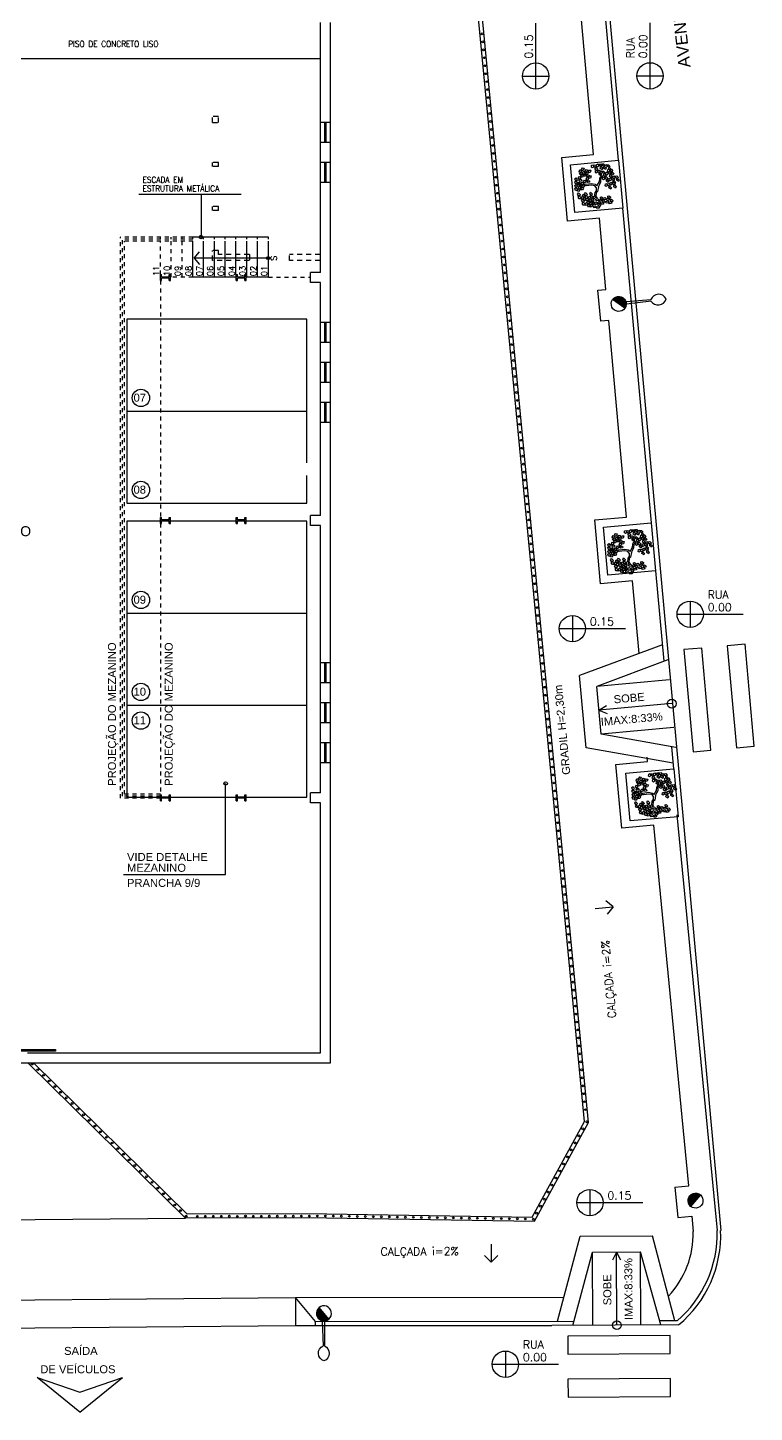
# Model space of a CAD drawing. Header units: millimetres. Extents: x -8 to 5830, y -596 to 3598.
# Drawn here: x 1262.23 to 1280.4, y 2337.01 to 2371.62 of the extents above; entities that cross this region are included whole.
import ezdxf

# ---------------------------------------------------------------- set-up
doc = ezdxf.new("R2010")
doc.units = ezdxf.units.MM
for name, pattern in [('CONTINU', [0]), ('DASHDOT', [1, 0.5, -0.25, 0, -0.25]), ('HIDDEN', [9.525, 6.35, -3.175])]:
    doc.linetypes.add(name, pattern=pattern)
doc.layers.get('0').update_dxf_attribs({"color": 9})
doc.styles.add('80X50', font='romans.shx')
doc.styles.add('ROBERTO', font='swissek.ttf')
doc.styles.get("Standard").update_dxf_attribs({"font": 'arial.ttf'})

# ---------------------------------------------------------------- blocks, each defined once
blk = doc.blocks.new('poste concreto')
h = blk.add_hatch(color=256)
h.dxf.hatch_style = 1
h.paths.add_polyline_path([(364866.842, 7758015.357), (364866.767, 7758015.418), (364866.676, 7758015.455), (364866.578, 7758015.47), (364866.48, 7758015.455), (364866.39, 7758015.418), (364866.314, 7758015.357), (364866.254, 7758015.282), (364866.216, 7758015.191), (364866.201, 7758015.093), (364866.956, 7758015.093), (364866.94, 7758015.191), (364866.903, 7758015.282)])
for p, q in [((364866.815, 7758015.406), (364867.773, 7758016.191)), ((364866.886, 7758015.322), (364867.818, 7758016.138)), ((364866.201, 7758015.093), (364866.216, 7758015.191)), ((364866.216, 7758014.995), (364866.201, 7758015.093)), ((364866.956, 7758015.093), (364866.201, 7758015.093)), ((364866.216, 7758015.191), (364866.254, 7758015.282)), ((364866.254, 7758015.282), (364866.314, 7758015.357)), ((364866.314, 7758015.357), (364866.39, 7758015.418)), ((364866.39, 7758015.418), (364866.48, 7758015.455)), ((364866.48, 7758015.455), (364866.578, 7758015.47)), ((364866.578, 7758015.47), (364866.676, 7758015.455)), ((364866.676, 7758015.455), (364866.767, 7758015.418)), ((364866.767, 7758015.418), (364866.842, 7758015.357)), ((364866.842, 7758015.357), (364866.903, 7758015.282)), ((364866.903, 7758015.282), (364866.94, 7758015.191)), ((364866.94, 7758015.191), (364866.956, 7758015.093)), ((364866.956, 7758015.093), (364866.94, 7758014.995)), ((364866.254, 7758014.904), (364866.216, 7758014.995)), ((364866.314, 7758014.829), (364866.254, 7758014.904)), ((364866.39, 7758014.768), (364866.314, 7758014.829)), ((364866.48, 7758014.731), (364866.39, 7758014.768)), ((364866.578, 7758014.716), (364866.48, 7758014.731)), ((364866.676, 7758014.731), (364866.578, 7758014.716)), ((364866.767, 7758014.768), (364866.676, 7758014.731)), ((364866.842, 7758014.829), (364866.767, 7758014.768)), ((364866.903, 7758014.904), (364866.842, 7758014.829)), ((364866.94, 7758014.995), (364866.903, 7758014.904))]:
    blk.add_line(p, q)
for centre, start, end in [((364868.17, 7758016.298), 60.73513, 195.09868), ((364867.989, 7758016.511), 245.39714, 19.76069)]:
    blk.add_arc(centre, 0.411, start, end)
blk = doc.blocks.new('L', base_point=(1.368, 0.591))
at = {"color": 8, "lineweight": -2}
for p, q in [((1.275, 0.567), (1.306, 0.592)), ((1.288, 0.517), (1.275, 0.567)), ((1.281, 0.65), (1.312, 0.675)), ((1.294, 0.6), (1.281, 0.65)), ((1.317, 0.508), (1.288, 0.517)), ((1.322, 0.591), (1.294, 0.6)), ((1.306, 0.592), (1.336, 0.538)), ((1.312, 0.675), (1.342, 0.621)), ((1.336, 0.538), (1.317, 0.508)), ((1.342, 0.621), (1.322, 0.591)), ((1.337, 0.489), (1.356, 0.548)), ((1.376, 0.484), (1.337, 0.489)), ((1.356, 0.548), (1.391, 0.554)), ((1.404, 0.527), (1.376, 0.484)), ((1.391, 0.554), (1.404, 0.527))]:
    blk.add_line(p, q, dxfattribs=at)
blk = doc.blocks.new('Árvore-13')
at = {"color": 8}
for p, q in [((-0.8, 0.3), (-0.96, 0.41)), ((-0.8, 0.41), (-0.95, 0.5)), ((-0.36, 0.35), (-0.8, 0.41)), ((-0.37, 0.23), (-0.8, 0.3)), ((-0.13, 0.11), (-0.37, 0.23)), ((-0.07, 0.19), (-0.36, 0.35)), ((-0.07, -0.04), (-0.13, 0.11)), ((0.03, 0.07), (-0.07, 0.19)), ((0.03, 0.07), (0.32, 0.33)), ((0.12, -0.05), (0.28, 0.13)), ((0.28, 0.13), (0.42, 0.28)), ((0.32, 0.33), (0.41, 0.54)), ((0.41, 0.54), (0.48, 0.66)), ((0.42, 0.28), (0.5, 0.51)), ((0.48, 0.66), (0.57, 0.72)), ((0.5, 0.51), (0.63, 0.67)), ((0.57, 0.72), (0.61, 0.82)), ((0.63, 0.67), (0.78, 0.72)), ((-0.3, -0.39), (-0.42, -0.69)), ((-0.2, -0.45), (-0.31, -0.74)), ((-0.31, -0.74), (-0.24, -0.89)), ((-0.15, -0.3), (-0.3, -0.39)), ((-0.05, -0.38), (-0.2, -0.45)), ((-0.07, -0.04), (-0.15, -0.3)), ((0.12, -0.05), (-0.05, -0.38))]:
    blk.add_line(p, q, dxfattribs=at)
at = {"color": 8, "xscale": 3.048, "yscale": 3.048, "zscale": 3.048}
for p, rotation in [((-1.3, 0.88), 347.8021081598379), ((-0.93, 0.96), 295.0165150851705), ((-0.72, 1.45), 295.0165150851705), ((-0.49, 1.26), 295.0165150851705), ((-0.25, 1.14), 295.0165150851705), ((0.17, 1.45), 190.1248425347958), ((0.35, 0.95), 190.1248425347958), ((0.58, 1.4), 190.1248425347958), ((0.68, 0.78), 190.1248425347958), ((0.85, 1.34), 190.1248425347958), ((1.21, 1.15), 190.1248425347958), ((1.32, 0.75), 190.1248425347958), ((-1.44, 0.37), 347.8021081598379), ((-1.13, 0.41), 347.8021081598379), ((-0.85, 0.46), 295.0165150851705), ((-0.35, 0.69), 295.0165150851705), ((0.76, 0.27), 190.1248425347958), ((0.8, -0.3), 190.1248425347958), ((1.12, 0.57), 190.1248425347958), ((1.2, -0.32), 190.1248425347958), ((1.25, 0.04), 190.1248425347958), ((1.58, 0.11), 190.1248425347958), ((-0.1, -0.9), 66.16076666471405), ((-0.02, -1.19), 66.16076666471405), ((0.5, -1), 66.16076666471405), ((-0.45, -1.4), 66.16076666471405), ((0.62, -1.32), 66.16076666471405)]:
    blk.add_blockref('L', p, dxfattribs=dict(at, rotation=rotation))
for p in [(-1.39, -0.31), (-1.23, -0.88), (-1.05, -0.53), (-0.87, -1.13), (-0.85, -0.45), (-0.67, -1.02), (-0.45, -1.04), (-0.44, -0.54)]:
    blk.add_blockref('L', p, dxfattribs=at)
blk = doc.blocks.new('A$C550ee5b3')
h = blk.add_hatch(color=256)
h.dxf.hatch_style = 1
h.paths.add_polyline_path([(0.043, 0.309), (0.017, 0.267), (0.002, 0.22), (0, 0.172), (0.009, 0.124), (0.031, 0.081), (0.063, 0.043), (0.106, 0.017), (0.152, 0.002), (0.201, 0), (0.248, 0.009), (0.292, 0.031), (0.329, 0.063)])
for p, q in [((0.081, 0.341), (0.124, 0.363)), ((0.124, 0.363), (0.172, 0.372)), ((0.172, 0.372), (0.22, 0.371)), ((0.22, 0.371), (0.267, 0.356)), ((0.267, 0.356), (0.309, 0.329)), ((0, 0.172), (0.002, 0.22)), ((0.009, 0.124), (0, 0.172)), ((0.002, 0.22), (0.017, 0.267)), ((0.031, 0.081), (0.009, 0.124)), ((0.017, 0.267), (0.043, 0.309)), ((0.063, 0.043), (0.031, 0.081)), ((0.043, 0.309), (0.081, 0.341)), ((0.043, 0.309), (0.329, 0.063)), ((0.106, 0.017), (0.063, 0.043)), ((0.152, 0.002), (0.106, 0.017)), ((0.201, 0), (0.152, 0.002)), ((0.248, 0.009), (0.201, 0)), ((0.292, 0.031), (0.248, 0.009)), ((0.329, 0.063), (0.292, 0.031)), ((0.309, 0.329), (0.341, 0.292)), ((0.356, 0.106), (0.329, 0.063)), ((0.341, 0.292), (0.363, 0.248)), ((0.371, 0.152), (0.356, 0.106)), ((0.363, 0.248), (0.372, 0.201)), ((0.372, 0.201), (0.371, 0.152))]:
    blk.add_line(p, q)

msp = doc.modelspace()

# ---------------------------------------------------------------- linework, layer by layer
for p, q in [((1276.154, 2344.278), (1271.477, 2392.999)), ((1276.256, 2344.257), (1271.574, 2393.031)), ((1269.55, 2365.498), (1269.55, 2371.748)), ((1269.8, 2345.748), (1269.8, 2371.748)), ((1259.095, 2370.848), (1269.55, 2370.848)), ((1269.8, 2369.248), (1269.55, 2369.248)), ((1269.66, 2368.748), (1269.66, 2369.248)), ((1269.69, 2369.248), (1269.69, 2368.748)), ((1269.8, 2368.748), (1269.55, 2368.748)), ((1269.8, 2368.248), (1269.55, 2368.248)), ((1269.66, 2367.748), (1269.66, 2368.248)), ((1269.69, 2368.248), (1269.69, 2367.748)), ((1269.8, 2367.748), (1269.55, 2367.748)), ((1266.393, 2365.861), (1266.528, 2366.018)), ((1268.244, 2365.861), (1266.393, 2365.861)), ((1266.393, 2365.861), (1266.528, 2365.703)), ((1265.55, 2365.298), (1265.55, 2365.448)), ((1265.55, 2365.448), (1265.58, 2365.448)), ((1265.55, 2365.298), (1265.58, 2365.298)), ((1265.58, 2365.388), (1265.58, 2365.448)), ((1265.58, 2365.298), (1265.58, 2365.358)), ((1265.77, 2365.448), (1265.8, 2365.448)), ((1265.77, 2365.388), (1265.77, 2365.448)), ((1265.77, 2365.298), (1265.77, 2365.358)), ((1265.77, 2365.298), (1265.8, 2365.298)), ((1265.8, 2365.298), (1265.8, 2365.448)), ((1267.445, 2365.298), (1267.445, 2365.448)), ((1267.445, 2365.448), (1267.475, 2365.448)), ((1267.445, 2365.298), (1267.475, 2365.298)), ((1267.475, 2365.388), (1267.475, 2365.448)), ((1267.475, 2365.298), (1267.475, 2365.358)), ((1267.665, 2365.448), (1267.695, 2365.448)), ((1267.665, 2365.388), (1267.665, 2365.448)), ((1267.665, 2365.298), (1267.665, 2365.358)), ((1267.665, 2365.298), (1267.695, 2365.298)), ((1267.695, 2365.298), (1267.695, 2365.448)), ((1269.55, 2365.498), (1269.3, 2365.498)), ((1269.3, 2365.248), (1269.3, 2365.498)), ((1269.55, 2365.248), (1269.3, 2365.248)), ((1269.55, 2359.428), (1269.55, 2365.248)), ((1269.8, 2364.248), (1269.55, 2364.248)), ((1269.66, 2363.748), (1269.66, 2364.248)), ((1269.69, 2364.248), (1269.69, 2363.748)), ((1269.8, 2363.748), (1269.55, 2363.748)), ((1269.8, 2363.248), (1269.55, 2363.248)), ((1269.66, 2362.748), (1269.66, 2363.248)), ((1269.69, 2363.248), (1269.69, 2362.748)), ((1269.8, 2362.748), (1269.55, 2362.748)), ((1269.8, 2362.248), (1269.55, 2362.248)), ((1269.66, 2361.748), (1269.66, 2362.248)), ((1269.69, 2362.248), (1269.69, 2361.748)), ((1269.8, 2361.748), (1269.55, 2361.748)), ((1265.55, 2359.228), (1265.55, 2359.378)), ((1265.55, 2359.378), (1265.58, 2359.378)), ((1265.58, 2359.318), (1265.58, 2359.378)), ((1265.77, 2359.378), (1265.8, 2359.378)), ((1265.77, 2359.318), (1265.77, 2359.378)), ((1265.8, 2359.228), (1265.8, 2359.378)), ((1267.445, 2359.228), (1267.445, 2359.378)), ((1267.445, 2359.378), (1267.475, 2359.378)), ((1267.475, 2359.318), (1267.475, 2359.378)), ((1267.665, 2359.378), (1267.695, 2359.378)), ((1267.665, 2359.318), (1267.665, 2359.378)), ((1267.695, 2359.228), (1267.695, 2359.378)), ((1269.55, 2359.428), (1269.3, 2359.428)), ((1269.3, 2359.178), (1269.3, 2359.428)), ((1265.55, 2359.228), (1265.58, 2359.228)), ((1265.58, 2359.228), (1265.58, 2359.288)), ((1265.77, 2359.228), (1265.77, 2359.288)), ((1265.77, 2359.228), (1265.8, 2359.228)), ((1267.445, 2359.228), (1267.475, 2359.228)), ((1267.475, 2359.228), (1267.475, 2359.288)), ((1267.665, 2359.228), (1267.665, 2359.288)), ((1267.665, 2359.228), (1267.695, 2359.228)), ((1269.55, 2359.178), (1269.3, 2359.178)), ((1269.55, 2352.498), (1269.55, 2359.178)), ((1269.8, 2355.748), (1269.55, 2355.748)), ((1269.66, 2355.248), (1269.66, 2355.748)), ((1269.69, 2355.748), (1269.69, 2355.248)), ((1269.8, 2355.248), (1269.55, 2355.248)), ((1269.8, 2354.748), (1269.55, 2354.748)), ((1269.66, 2354.248), (1269.66, 2354.748)), ((1269.69, 2354.748), (1269.69, 2354.248)), ((1269.8, 2354.248), (1269.55, 2354.248)), ((1269.8, 2353.748), (1269.55, 2353.748)), ((1269.66, 2353.248), (1269.66, 2353.748)), ((1269.69, 2353.748), (1269.69, 2353.248)), ((1269.8, 2353.248), (1269.55, 2353.248)), ((1265.55, 2352.298), (1265.55, 2352.448)), ((1265.55, 2352.448), (1265.58, 2352.448)), ((1265.58, 2352.388), (1265.58, 2352.448)), ((1265.77, 2352.448), (1265.8, 2352.448)), ((1265.77, 2352.388), (1265.77, 2352.448)), ((1265.8, 2352.298), (1265.8, 2352.448)), ((1267.445, 2352.298), (1267.445, 2352.448)), ((1267.445, 2352.448), (1267.475, 2352.448)), ((1267.475, 2352.388), (1267.475, 2352.448)), ((1267.665, 2352.448), (1267.695, 2352.448)), ((1267.665, 2352.388), (1267.665, 2352.448)), ((1267.695, 2352.298), (1267.695, 2352.448)), ((1269.55, 2352.498), (1269.3, 2352.498)), ((1269.3, 2352.248), (1269.3, 2352.498)), ((1265.55, 2352.298), (1265.58, 2352.298)), ((1265.58, 2352.298), (1265.58, 2352.358)), ((1265.77, 2352.298), (1265.77, 2352.358)), ((1265.77, 2352.298), (1265.8, 2352.298)), ((1267.445, 2352.298), (1267.475, 2352.298)), ((1267.475, 2352.298), (1267.475, 2352.358)), ((1267.665, 2352.298), (1267.665, 2352.358)), ((1267.665, 2352.298), (1267.695, 2352.298)), ((1269.55, 2352.248), (1269.3, 2352.248)), ((1269.55, 2345.998), (1269.55, 2352.248)), ((1262.225, 2345.998), (1269.55, 2345.998)), ((1251.15, 2345.748), (1269.8, 2345.748)), ((1266.177, 2341.861), (1262.238, 2345.748)), ((1266.218, 2341.961), (1262.38, 2345.748)), ((1274.845, 2341.89), (1276.154, 2344.278)), ((1274.903, 2341.789), (1276.256, 2344.257)), ((1269.7, 2341.868), (1266.177, 2341.861)), ((1269.699, 2341.968), (1266.218, 2341.961)), ((1269.7, 2341.868), (1274.903, 2341.789)), ((1269.701, 2341.968), (1274.845, 2341.89))]:
    msp.add_line(p, q)
at = {"color": 8, "linetype": 'CONTINU', "lineweight": -2}
for p, q in [((1275.262, 2387.391), (1276.999, 2368.305)), ((1275.361, 2387.4), (1279.559, 2341.558)), ((1276.383, 2368.45), (1275.685, 2376.117)), ((1274.935, 2370.083), (1274.935, 2371.737)), ((1277.794, 2370.087), (1277.794, 2371.741)), ((1274.607, 2370.412), (1275.264, 2370.412)), ((1277.465, 2370.416), (1278.123, 2370.416)), ((1275.587, 2368.377), (1276.383, 2368.45)), ((1275.732, 2366.784), (1275.587, 2368.377)), ((1277.108, 2367.11), (1277.824, 2359.242)), ((1276.528, 2366.856), (1275.732, 2366.784)), ((1276.69, 2365.075), (1276.528, 2366.856)), ((1276.491, 2365.057), (1276.69, 2365.075)), ((1276.561, 2364.287), (1276.491, 2365.057)), ((1276.76, 2364.305), (1276.561, 2364.287)), ((1277.208, 2359.387), (1276.76, 2364.305)), ((1276.411, 2359.315), (1277.208, 2359.387)), ((1276.556, 2357.721), (1276.411, 2359.315)), ((1277.932, 2358.047), (1278.138, 2355.784)), ((1277.353, 2357.794), (1276.556, 2357.721)), ((1277.518, 2355.979), (1277.353, 2357.794)), ((1278.797, 2357.287), (1278.797, 2356.63)), ((1275.851, 2356.927), (1275.851, 2356.27)), ((1278.468, 2356.959), (1280.123, 2356.959)), ((1275.522, 2356.599), (1277.176, 2356.599)), ((1278.101, 2356.197), (1276.033, 2355.425)), ((1278.236, 2355.82), (1276.459, 2355.157)), ((1276.197, 2353.621), (1276.033, 2355.425)), ((1278.281, 2355.323), (1276.459, 2355.157)), ((1276.568, 2353.962), (1276.459, 2355.157)), ((1278.335, 2354.725), (1276.513, 2354.559)), ((1276.513, 2354.559), (1276.702, 2354.676)), ((1276.513, 2354.559), (1276.72, 2354.479)), ((1278.39, 2354.127), (1276.568, 2353.962)), ((1278.435, 2353.63), (1276.568, 2353.962)), ((1278.37, 2353.235), (1276.197, 2353.621)), ((1278.333, 2353.648), (1278.383, 2353.098)), ((1278.461, 2351.945), (1279.471, 2341.555)), ((1276.289, 2342.582), (1276.289, 2341.924)), ((1275.96, 2342.253), (1277.614, 2342.253)), ((1275.479, 2339.291), (1276.045, 2341.411)), ((1276.045, 2341.411), (1277.856, 2341.422)), ((1278.413, 2339.296), (1277.856, 2341.422)), ((1275.864, 2339.181), (1276.353, 2341.013)), ((1276.353, 2341.013), (1277.553, 2341.021)), ((1276.364, 2339.184), (1276.353, 2341.013)), ((1276.953, 2341.017), (1276.855, 2340.818)), ((1276.964, 2339.188), (1276.953, 2341.017)), ((1276.953, 2341.017), (1277.053, 2340.819)), ((1277.564, 2339.191), (1277.553, 2341.021)), ((1278.064, 2339.194), (1277.553, 2341.021)), ((1251.302, 2339.731), (1268.931, 2339.88)), ((1268.931, 2339.881), (1275.639, 2339.892)), ((1268.931, 2339.88), (1268.931, 2339.18)), ((1269.431, 2339.28), (1268.931, 2339.88)), ((1269.43, 2339.283), (1275.893, 2339.292)), ((1269.431, 2339.18), (1269.431, 2339.28)), ((1278.471, 2339.297), (1278.036, 2339.294)), ((1251.824, 2339.033), (1268.931, 2339.18)), ((1268.931, 2339.18), (1275.339, 2339.178)), ((1278.508, 2339.197), (1275.339, 2339.178)), ((1274.177, 2338.541), (1274.177, 2337.884)), ((1273.848, 2338.213), (1275.502, 2338.213)), ((1263.536, 2337.011), (1262.468, 2337.882)), ((1262.468, 2337.882), (1263.536, 2337.514)), ((1263.536, 2337.011), (1264.604, 2337.882)), ((1263.536, 2337.514), (1264.604, 2337.882))]:
    msp.add_line(p, q, dxfattribs=at)
at = {"linetype": 'HIDDEN', "ltscale": 0.02}
for p, q in [((1267, 2369.398), (1266.85, 2369.398)), ((1266.85, 2369.248), (1266.85, 2369.398)), ((1267, 2369.248), (1267, 2369.398)), ((1266.85, 2369.248), (1267, 2369.248)), ((1267, 2368.248), (1266.85, 2368.248)), ((1266.85, 2368.148), (1266.85, 2368.248)), ((1267, 2368.148), (1266.85, 2368.148)), ((1267, 2368.148), (1267, 2368.248)), ((1267, 2367.148), (1266.85, 2367.148)), ((1266.85, 2367.048), (1266.85, 2367.148)), ((1267, 2367.048), (1266.85, 2367.048)), ((1267, 2367.048), (1267, 2367.148)), ((1266.85, 2365.798), (1266.85, 2366.048)), ((1267, 2366.048), (1266.85, 2366.048)), ((1267, 2365.948), (1267, 2366.048)), ((1267.775, 2365.948), (1267, 2365.948)), ((1267.775, 2365.948), (1267.775, 2365.798)), ((1269.55, 2365.948), (1268.775, 2365.948)), ((1268.775, 2365.798), (1268.775, 2365.948)), ((1267.775, 2365.798), (1266.85, 2365.798)), ((1269.55, 2365.798), (1268.775, 2365.798))]:
    msp.add_line(p, q, dxfattribs=at)
at = {"linetype": 'CONTINU', "lineweight": -2}
for p, q in [((1265.012, 2367.456), (1267.567, 2367.456)), ((1266.566, 2367.456), (1266.566, 2366.388)), ((1265.55, 2366.338), (1265.55, 2366.388)), ((1265.82, 2366.338), (1265.82, 2366.388)), ((1266.09, 2366.338), (1266.09, 2366.388)), ((1268.25, 2366.388), (1266.36, 2366.388)), ((1266.36, 2366.338), (1266.36, 2366.388)), ((1266.36, 2365.388), (1266.36, 2366.288)), ((1266.63, 2366.338), (1266.63, 2366.388)), ((1266.63, 2365.388), (1266.63, 2366.288)), ((1266.9, 2366.338), (1266.9, 2366.388)), ((1266.9, 2365.388), (1266.9, 2366.288)), ((1267.17, 2366.338), (1267.17, 2366.388)), ((1267.17, 2365.388), (1267.17, 2366.288)), ((1267.44, 2366.338), (1267.44, 2366.388)), ((1267.44, 2365.448), (1267.44, 2366.288)), ((1267.71, 2366.338), (1267.71, 2366.388)), ((1267.71, 2365.388), (1267.71, 2366.288)), ((1267.98, 2366.338), (1267.98, 2366.388)), ((1267.98, 2365.388), (1267.98, 2366.288)), ((1268.25, 2366.338), (1268.25, 2366.388)), ((1268.25, 2365.388), (1268.25, 2366.288)), ((1265.77, 2365.388), (1265.58, 2365.388)), ((1265.77, 2365.358), (1265.58, 2365.358)), ((1267.445, 2365.388), (1266.36, 2365.388)), ((1267.665, 2365.388), (1267.475, 2365.388)), ((1267.665, 2365.358), (1267.475, 2365.358)), ((1268.25, 2365.388), (1267.695, 2365.388)), ((1265.77, 2359.318), (1265.58, 2359.318)), ((1267.665, 2359.318), (1267.475, 2359.318)), ((1265.77, 2359.288), (1265.58, 2359.288)), ((1267.665, 2359.288), (1267.475, 2359.288)), ((1267.181, 2350.451), (1267.181, 2352.73)), ((1265.77, 2352.388), (1265.58, 2352.388)), ((1267.665, 2352.388), (1267.475, 2352.388)), ((1265.77, 2352.358), (1265.58, 2352.358)), ((1267.665, 2352.358), (1267.475, 2352.358)), ((1264.625, 2350.451), (1267.181, 2350.451)), ((1254.423, 2341.76), (1266.177, 2341.861))]:
    msp.add_line(p, q, dxfattribs=at)
at = {"linetype": 'DASHDOT', "ltscale": 0.025}
for p, q in [((1264.55, 2352.358), (1264.55, 2366.388)), ((1264.6, 2352.408), (1264.6, 2366.338)), ((1264.65, 2352.458), (1264.65, 2366.288))]:
    msp.add_line(p, q, dxfattribs=at)
at = {"linetype": 'DASHDOT', "ltscale": 0.2}
for p, q in [((1266.36, 2366.388), (1264.55, 2366.388)), ((1266.36, 2366.338), (1264.6, 2366.338)), ((1266.36, 2366.288), (1264.65, 2366.288)), ((1265.55, 2365.448), (1265.55, 2366.288)), ((1265.82, 2365.388), (1265.82, 2366.288)), ((1266.09, 2365.388), (1266.09, 2366.288)), ((1265.55, 2365.298), (1265.55, 2359.378)), ((1266.36, 2365.388), (1265.8, 2365.388)), ((1268.25, 2365.388), (1269.3, 2365.388)), ((1265.55, 2359.228), (1265.55, 2352.448)), ((1265.55, 2352.408), (1264.6, 2352.408)), ((1265.55, 2352.458), (1264.65, 2352.458)), ((1265.55, 2352.358), (1264.55, 2352.358))]:
    msp.add_line(p, q, dxfattribs=at)
at = {"color": 8}
for p, q in [((1276.42, 2349.603), (1276.869, 2349.643)), ((1276.869, 2349.643), (1276.689, 2349.796)), ((1276.869, 2349.643), (1276.72, 2349.461)), ((1273.821, 2341.216), (1273.823, 2340.765)), ((1273.823, 2340.765), (1273.655, 2340.93)), ((1273.823, 2340.765), (1273.991, 2340.931))]:
    msp.add_line(p, q, dxfattribs=at)
at = {"color": 8, "linetype": 'CONTINU', "lineweight": -2}
for points in [[(1277.001, 2368.305), (1277.11, 2367.11), (1275.913, 2367.001), (1275.804, 2368.196), (1277.001, 2368.305)], [(1277.821, 2359.242), (1277.93, 2358.047), (1276.737, 2357.938), (1276.629, 2359.133), (1277.824, 2359.242)], [(1278.41, 2342.642), (1278.759, 2342.675), (1277.884, 2351.686), (1277.087, 2351.613), (1276.934, 2353.205), (1277.73, 2353.282), (1277.721, 2353.383)], [(1278.384, 2353.092), (1278.493, 2351.897), (1277.297, 2351.794), (1277.188, 2352.989), (1278.383, 2353.098)], [(1278.41, 2342.642), (1278.484, 2341.877), (1278.834, 2341.91), (1278.871, 2341.53)]]:
    msp.add_lwpolyline(points, dxfattribs=at)
for points in [[(1264.714, 2364.338), (1264.714, 2359.738), (1269.214, 2359.738), (1269.214, 2360.425)], [(1269.214, 2364.338), (1264.714, 2364.338)], [(1269.214, 2360.74), (1269.214, 2364.338)], [(1264.714, 2362.038), (1269.214, 2362.038)], [(1264.714, 2359.288), (1264.714, 2352.388), (1269.214, 2352.388), (1269.214, 2359.288)], [(1269.214, 2359.288), (1264.714, 2359.288)], [(1264.714, 2356.988), (1269.214, 2356.988)], [(1264.714, 2354.688), (1269.214, 2354.688)]]:
    msp.add_lwpolyline(points)
for points in [[(1279.952, 2353.622), (1280.4, 2353.663), (1280.168, 2356.214), (1279.719, 2356.173)], [(1278.867, 2353.524), (1279.316, 2353.565), (1279.084, 2356.115), (1278.635, 2356.074)], [(1278.298, 2338.481), (1278.295, 2338.932), (1275.734, 2338.916), (1275.737, 2338.466)], [(1278.305, 2337.403), (1278.302, 2337.854), (1275.741, 2337.838), (1275.744, 2337.388)]]:
    msp.add_lwpolyline(points, close=True, dxfattribs=at)
msp.add_lwpolyline([(1262.925, 2346.038), (1260.925, 2346.038), (1260.925, 2346.078), (1262.925, 2346.078)], close=True)
for centre, radius in [((1273.594, 2371.466), 0.0225), ((1273.613, 2371.267), 0.0225), ((1273.632, 2371.068), 0.0225), ((1273.652, 2370.869), 0.0225), ((1273.671, 2370.669), 0.0225), ((1273.69, 2370.47), 0.0225), ((1273.709, 2370.271), 0.0225), ((1273.728, 2370.072), 0.0225), ((1273.747, 2369.873), 0.0225), ((1273.766, 2369.674), 0.0225), ((1273.785, 2369.474), 0.0225), ((1273.805, 2369.275), 0.0225), ((1273.824, 2369.076), 0.0225), ((1273.843, 2368.877), 0.0225), ((1273.862, 2368.678), 0.0225), ((1273.881, 2368.478), 0.0225), ((1273.9, 2368.279), 0.0225), ((1273.919, 2368.08), 0.0225), ((1273.938, 2367.881), 0.0225), ((1273.957, 2367.682), 0.0225), ((1273.977, 2367.482), 0.0225), ((1273.996, 2367.283), 0.0225), ((1274.015, 2367.084), 0.0225), ((1274.034, 2366.885), 0.0225), ((1274.053, 2366.686), 0.0225), ((1274.072, 2366.487), 0.0225), ((1274.091, 2366.287), 0.0225), ((1268.244, 2365.861), 0.0387), ((1274.11, 2366.088), 0.0225), ((1274.13, 2365.889), 0.0225), ((1274.149, 2365.69), 0.0225), ((1274.168, 2365.491), 0.0225), ((1274.187, 2365.291), 0.0225), ((1274.206, 2365.092), 0.0225), ((1274.225, 2364.893), 0.0225), ((1274.244, 2364.694), 0.0225), ((1274.263, 2364.495), 0.0225), ((1274.283, 2364.295), 0.0225), ((1274.302, 2364.096), 0.0225), ((1274.321, 2363.897), 0.0225), ((1274.34, 2363.698), 0.0225), ((1274.359, 2363.499), 0.0225), ((1274.378, 2363.3), 0.0225), ((1274.397, 2363.1), 0.0225), ((1274.416, 2362.901), 0.0225), ((1265.063, 2362.366), 0.217), ((1274.436, 2362.702), 0.0225), ((1274.455, 2362.503), 0.0225), ((1274.474, 2362.304), 0.0225), ((1274.493, 2362.104), 0.0225), ((1274.512, 2361.905), 0.0225), ((1274.531, 2361.706), 0.0225), ((1274.55, 2361.507), 0.0225), ((1274.569, 2361.308), 0.0225), ((1274.589, 2361.108), 0.0225), ((1274.608, 2360.909), 0.0225), ((1274.627, 2360.71), 0.0225), ((1274.646, 2360.511), 0.0225), ((1274.665, 2360.312), 0.0225), ((1265.063, 2360.066), 0.217), ((1274.684, 2360.113), 0.0225), ((1274.703, 2359.913), 0.0225), ((1274.722, 2359.714), 0.0225), ((1274.741, 2359.515), 0.0225), ((1274.761, 2359.316), 0.0225), ((1274.78, 2359.117), 0.0225), ((1274.799, 2358.917), 0.0225), ((1274.818, 2358.718), 0.0225), ((1274.837, 2358.519), 0.0225), ((1274.856, 2358.32), 0.0225), ((1274.875, 2358.121), 0.0225), ((1274.894, 2357.921), 0.0225), ((1274.914, 2357.722), 0.0225), ((1265.063, 2357.316), 0.217), ((1274.933, 2357.523), 0.0225), ((1274.952, 2357.324), 0.0225), ((1274.971, 2357.125), 0.0225), ((1274.99, 2356.926), 0.0225), ((1275.009, 2356.726), 0.0225), ((1275.028, 2356.527), 0.0225), ((1275.047, 2356.328), 0.0225), ((1275.067, 2356.129), 0.0225), ((1275.086, 2355.93), 0.0225), ((1275.105, 2355.73), 0.0225), ((1275.124, 2355.531), 0.0225), ((1265.063, 2355.016), 0.217), ((1275.143, 2355.332), 0.0225), ((1275.162, 2355.133), 0.0225), ((1275.181, 2354.934), 0.0225), ((1265.063, 2354.3), 0.217), ((1275.2, 2354.734), 0.0225), ((1275.22, 2354.535), 0.0225), ((1275.239, 2354.336), 0.0225), ((1275.258, 2354.137), 0.0225), ((1275.277, 2353.938), 0.0225), ((1275.296, 2353.739), 0.0225), ((1275.315, 2353.539), 0.0225), ((1275.334, 2353.34), 0.0225), ((1275.353, 2353.141), 0.0225), ((1275.372, 2352.942), 0.0225), ((1275.392, 2352.743), 0.0225), ((1275.411, 2352.543), 0.0225), ((1275.43, 2352.344), 0.0225), ((1275.449, 2352.145), 0.0225), ((1275.468, 2351.946), 0.0225), ((1275.487, 2351.747), 0.0225), ((1275.506, 2351.547), 0.0225), ((1275.525, 2351.348), 0.0225), ((1275.545, 2351.149), 0.0225), ((1275.564, 2350.95), 0.0225), ((1275.583, 2350.751), 0.0225), ((1275.602, 2350.552), 0.0225), ((1275.621, 2350.352), 0.0225), ((1275.64, 2350.153), 0.0225), ((1275.659, 2349.954), 0.0225), ((1275.678, 2349.755), 0.0225), ((1275.698, 2349.556), 0.0225), ((1275.717, 2349.356), 0.0225), ((1275.736, 2349.157), 0.0225), ((1275.755, 2348.958), 0.0225), ((1275.774, 2348.759), 0.0225), ((1275.793, 2348.56), 0.0225), ((1275.812, 2348.36), 0.0225), ((1275.831, 2348.161), 0.0225), ((1275.851, 2347.962), 0.0225), ((1275.87, 2347.763), 0.0225), ((1275.889, 2347.564), 0.0225), ((1275.908, 2347.365), 0.0225), ((1275.927, 2347.165), 0.0225), ((1275.946, 2346.966), 0.0225), ((1275.965, 2346.767), 0.0225), ((1275.984, 2346.568), 0.0225), ((1276.004, 2346.369), 0.0225), ((1276.023, 2346.169), 0.0225), ((1276.042, 2345.97), 0.0225), ((1276.061, 2345.771), 0.0225), ((1262.341, 2345.716), 0.0225), ((1262.484, 2345.575), 0.0225), ((1262.627, 2345.434), 0.0225), ((1276.08, 2345.572), 0.0225), ((1262.77, 2345.293), 0.0225), ((1262.913, 2345.152), 0.0225), ((1276.099, 2345.373), 0.0225), ((1276.118, 2345.173), 0.0225), ((1263.055, 2345.011), 0.0225), ((1263.198, 2344.87), 0.0225), ((1276.137, 2344.974), 0.0225), ((1276.156, 2344.775), 0.0225), ((1263.341, 2344.729), 0.0225), ((1263.484, 2344.588), 0.0225), ((1263.627, 2344.448), 0.0225), ((1276.176, 2344.576), 0.0225), ((1263.77, 2344.307), 0.0225), ((1263.912, 2344.166), 0.0225), ((1276.112, 2344.097), 0.0225), ((1276.208, 2344.272), 0.0225), ((1264.055, 2344.025), 0.0225), ((1264.198, 2343.884), 0.0225), ((1264.341, 2343.743), 0.0225), ((1275.919, 2343.745), 0.0225), ((1276.015, 2343.921), 0.0225), ((1264.484, 2343.602), 0.0225), ((1264.626, 2343.461), 0.0225), ((1275.726, 2343.394), 0.0225), ((1275.823, 2343.57), 0.0225), ((1264.769, 2343.32), 0.0225), ((1264.912, 2343.179), 0.0225), ((1265.055, 2343.038), 0.0225), ((1275.534, 2343.043), 0.0225), ((1275.63, 2343.218), 0.0225), ((1265.198, 2342.897), 0.0225), ((1265.34, 2342.757), 0.0225), ((1275.341, 2342.692), 0.0225), ((1275.438, 2342.867), 0.0225), ((1265.483, 2342.616), 0.0225), ((1265.626, 2342.475), 0.0225), ((1265.769, 2342.334), 0.0225), ((1275.149, 2342.34), 0.0225), ((1275.245, 2342.516), 0.0225), ((1265.912, 2342.193), 0.0225), ((1266.055, 2342.052), 0.0225), ((1274.956, 2341.989), 0.0225), ((1275.052, 2342.165), 0.0225), ((1266.197, 2341.911), 0.0225), ((1266.474, 2341.91), 0.0225), ((1266.674, 2341.911), 0.0225), ((1266.874, 2341.912), 0.0225), ((1267.074, 2341.912), 0.0225), ((1267.274, 2341.913), 0.0225), ((1267.474, 2341.909), 0.0225), ((1267.677, 2341.917), 0.0225), ((1267.874, 2341.911), 0.0225), ((1268.074, 2341.912), 0.0225), ((1268.274, 2341.913), 0.0225), ((1268.474, 2341.914), 0.0225), ((1268.674, 2341.914), 0.0225), ((1268.874, 2341.915), 0.0225), ((1269.074, 2341.916), 0.0225), ((1269.274, 2341.917), 0.0225), ((1269.474, 2341.918), 0.0225), ((1269.674, 2341.919), 0.0225), ((1269.874, 2341.916), 0.0225), ((1270.074, 2341.913), 0.0225), ((1270.274, 2341.91), 0.0225), ((1270.474, 2341.907), 0.0225), ((1270.674, 2341.904), 0.0225), ((1270.874, 2341.9), 0.0225), ((1271.074, 2341.897), 0.0225), ((1271.274, 2341.894), 0.0225), ((1271.474, 2341.891), 0.0225), ((1271.674, 2341.888), 0.0225), ((1271.874, 2341.885), 0.0225), ((1272.074, 2341.882), 0.0225), ((1272.274, 2341.879), 0.0225), ((1272.474, 2341.876), 0.0225), ((1272.674, 2341.873), 0.0225), ((1272.874, 2341.87), 0.0225), ((1273.074, 2341.867), 0.0225), ((1273.274, 2341.864), 0.0225), ((1273.474, 2341.861), 0.0225), ((1273.674, 2341.858), 0.0225), ((1273.874, 2341.855), 0.0225), ((1274.074, 2341.852), 0.0225), ((1274.274, 2341.849), 0.0225), ((1274.474, 2341.846), 0.0225), ((1274.674, 2341.843), 0.0225), ((1274.874, 2341.839), 0.0225)]:
    msp.add_circle(centre, radius)
for centre, radius in [((1274.935, 2370.412), 0.329), ((1277.794, 2370.416), 0.329), ((1278.797, 2356.959), 0.329), ((1275.851, 2356.599), 0.329), ((1278.335, 2354.725), 0.11), ((1276.289, 2342.253), 0.329), ((1276.964, 2339.188), 0.11), ((1274.177, 2338.213), 0.329)]:
    msp.add_circle(centre, radius, dxfattribs=at)
at = {"linetype": 'CONTINU', "lineweight": -2}
for centre in [(1266.566, 2366.388), (1267.181, 2352.73)]:
    msp.add_circle(centre, 0.0431, dxfattribs=at)
at = {"color": 8, "linetype": 'CONTINU', "lineweight": -2}
for centre, radius, start, end in [((1276.608, 2341.471), 2.264, 316.5461, 1.4778), ((1276.604, 2341.474), 2.868, 310.609, 1.6096), ((1276.652, 2341.437), 2.909, 309.6289, 2.368)]:
    msp.add_arc(centre, radius, start, end, dxfattribs=at)

# ---------------------------------------------------------------- block references
at = {"color": 8, "linetype": 'HIDDEN', "xscale": 0.3107660917594163, "yscale": 0.3107660917594163, "zscale": 0.3107660917594163, "rotation": 16.63621055087309}
for p in [(1276.463, 2367.647), (1277.289, 2358.507), (1277.892, 2352.43)]:
    msp.add_blockref('Árvore-13', p, dxfattribs=at)
at = {"color": 8}
for p, xscale, yscale, zscale, rotation in [((-2370902.394, -3072167.172), 0.4999999999999998, 0.4999999999999998, 0.4999999999999998, 325.0404227643734), ((2811059.165, 2682836.504), -0.4999999999999998, 0.5, 0.4999999999999999, 130.9582837804953)]:
    msp.add_blockref('poste concreto', p, dxfattribs=dict(at, xscale=xscale, yscale=yscale, zscale=zscale, rotation=rotation))
at = {"color": 8, "linetype": 'CONTINU', "lineweight": -2, "rotation": 270.3469757456726}
msp.add_blockref('A$C550ee5b3', (1278.743, 2342.488), dxfattribs=at)

# ---------------------------------------------------------------- texts
at = {"color": 8}
for s, height, rotation, style, p in [('AVENIDA PRINCESA ISABEL', 0.3, 96.2725, 'ROBERTO', (1278.807, 2370.638)), ('0.15', 0.2, 89.7175, '80X50', (1274.858, 2370.849)), ('0.00', 0.2, 89.7175, '80X50', (1277.716, 2370.853)), ('RUA', 0.2, 89.7175, '80X50', (1277.402, 2370.853)), ('0.00', 0.2, 359.7175, '80X50', (1279.234, 2357.036)), ('RUA', 0.2, 359.7175, '80X50', (1279.234, 2357.351)), ('0.15', 0.2, 359.7175, '80X50', (1276.288, 2356.676)), ('CALÇADA i=2%%%', 0.2, 95.2004, '80X50', (1276.944, 2346.872)), ('0.15', 0.2, 359.7175, '80X50', (1276.726, 2342.331)), ('CALÇADA i=2%%%', 0.2, 0.2825, '80X50', (1271.055, 2340.929)), ('RUA', 0.2, 359.7175, '80X50', (1274.614, 2338.605)), ('0.00', 0.2, 359.7175, '80X50', (1274.614, 2338.29))]:
    msp.add_text(s, height=height, rotation=rotation, dxfattribs=dict(at, style=style)).set_placement(p)
at = {"style": '80X50', "width": 0.9}
for s, p in [('PISO DE CONCRETO LISO', (1263.244, 2371.138)), ('ESCADA EM', (1265.101, 2367.744)), ('ESTRUTURA METÁLICA', (1265.101, 2367.526))]:
    msp.add_text(s, height=0.15, dxfattribs=at).set_placement(p)
at = {"style": '80X50'}
for s, p in [('S', (1268.461, 2365.794)), ('11', (1265.519, 2365.41)), ('10', (1265.789, 2365.41)), ('09', (1266.059, 2365.41)), ('08', (1266.329, 2365.41)), ('07', (1266.599, 2365.41)), ('06', (1266.869, 2365.41)), ('05', (1267.139, 2365.41)), ('04', (1267.409, 2365.41)), ('03', (1267.679, 2365.41)), ('02', (1267.949, 2365.41)), ('01', (1268.219, 2365.41))]:
    msp.add_text(s, height=0.15, rotation=90, dxfattribs=at).set_placement(p)
for s, height, p in [('07', 0.2, (1264.879, 2362.273)), ('08', 0.2, (1264.879, 2359.973)), ('ESTACIONAMENTO', 0.25, (1259.037, 2358.91)), ('09', 0.2, (1264.879, 2357.223)), ('10', 0.2, (1264.879, 2354.923)), ('11', 0.2, (1264.879, 2354.207)), ('VIDE DETALHE', 0.2, (1264.715, 2350.792)), ('MEZANINO', 0.2, (1264.715, 2350.521)), ('PRANCHA 9/9', 0.2, (1264.715, 2350.144))]:
    msp.add_text(s, height=height).set_placement(p)
for s, rotation, p in [('PROJEÇÃO DO MEZANINO', 90, (1264.439, 2352.67)), ('PROJEÇÃO DO MEZANINO', 90, (1265.858, 2352.67)), ('GRADIL H=2,30m', 95.2996, (1275.801, 2352.955))]:
    msp.add_text(s, height=0.2, rotation=rotation).set_placement(p)
at = {"color": 8, "linetype": 'CONTINU', "lineweight": -2}
for s, rotation, p in [('SOBE', 5.2004, (1276.893, 2354.729)), ('IMAX:8:33%%%', 5.2004, (1276.57, 2354.168)), ('IMAX:8:33%%%', 90.347, (1277.358, 2339.315)), ('SOBE', 90.347, (1276.826, 2339.685))]:
    msp.add_text(s, height=0.2, rotation=rotation, dxfattribs=at).set_placement(p)
at = {"color": 8}
for s, p in [('SAÍDA', (1263.142, 2338.446)), ('DE VEÍCULOS ', (1262.548, 2337.987))]:
    msp.add_text(s, height=0.2, rotation=360, dxfattribs=at).set_placement(p)

doc.saveas('drawing.dxf')
